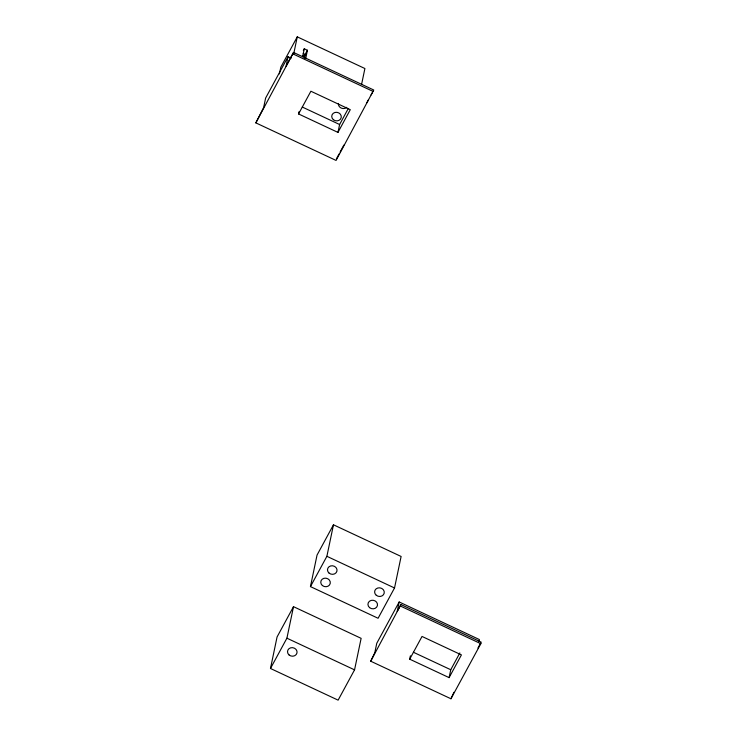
<?xml version="1.0" encoding="UTF-8"?>
<svg xmlns="http://www.w3.org/2000/svg" width="737" height="737" viewBox="0 0 737 737"><rect width="100%" height="100%" fill="white"/><g stroke="black" fill="none" stroke-linecap="round" stroke-linejoin="round"><path stroke-width="1.11" d="M288.038 56.758L286.057 66.219L293.529 52.447L373.751 90.006L336.063 160.436L255.85 122.876L263.643 107.528L265.624 98.067L288.038 56.758L291.161 58.223M279.415 73.893L280.825 67.141L297.26 36.85L364.898 68.523L361.609 84.276M255.85 122.876L293.529 52.447M293.741 53.737L297.26 36.85M302.621 56.657L304.27 48.78L307.412 50.254L305.772 58.131M304.326 58.131L305.063 54.584L307.412 50.254M298.559 113.949L310.885 91.231L350.287 109.675L337.961 132.402L298.559 113.949L299.029 111.692M337.961 132.402L339.61 124.516L348.186 108.717M270.479 668.477L277.066 636.961L293.501 606.671L361.13 638.343L354.552 669.859L338.117 700.15L270.479 668.477L286.914 638.187L293.501 606.671M310.452 586.597L317.039 555.081L333.474 524.79L401.112 556.463L394.525 587.979L378.09 618.269L310.452 586.597L326.887 556.306L333.474 524.79M399.178 601.982L397.197 611.443L400.937 604.552L481.15 642.12L480.828 643.696L450.943 698.768L370.72 661.209L374.783 652.752L376.764 643.29L399.178 601.982L479.391 639.55L478.958 641.651M370.72 661.209L400.937 604.552M409.698 659.173L422.025 636.446L461.426 654.898L449.1 677.625L409.698 659.173L410.398 655.792M449.1 677.625L450.749 669.74L459.86 652.945M450.943 698.768L453.937 692.283M303.331 50.512L304.27 48.78M336.394 158.86L339.066 153.941M340.125 151.969L343.866 145.088M366.814 102.793L368.417 99.845M371.079 94.926L372.148 92.963M477.954 648.016L480.625 643.097M293.206 54.022L373.419 91.581M302.281 107.04L339.61 124.516M326.887 556.306L394.525 587.979M400.606 606.127L480.828 643.696M413.42 652.263L450.749 669.74M286.914 638.187L354.552 669.859M305.063 54.584L304.888 54.437A6.126 5.435 11.8 0 0 303.248 53.497M346.749 107.326A4.855 4.311 11.8 0 1 341.167 108.026A4.855 4.311 11.8 0 1 338.44 103.438M305.551 55.505A6.126 5.435 11.8 0 1 302.612 56.049M289.144 655.027A4.809 4.275 11.8 0 0 296.983 652.945A4.809 4.275 11.8 0 0 290.719 647.805A4.809 4.275 11.8 0 0 289.144 655.027M333.373 119.698A4.809 4.275 11.8 0 0 341.213 117.616A4.809 4.275 11.8 0 0 334.948 112.466A4.809 4.275 11.8 0 0 333.373 119.698M329.117 573.146A4.809 4.275 11.8 0 0 336.956 571.064A4.809 4.275 11.8 0 0 330.701 565.924A4.809 4.275 11.8 0 0 329.117 573.146M376.275 595.275A4.855 4.311 11.8 0 0 384.198 593.165A4.855 4.311 11.8 0 0 377.869 587.979A4.855 4.311 11.8 0 0 376.275 595.275M369.578 607.638A4.809 4.275 11.8 0 0 377.427 605.556A4.809 4.275 11.8 0 0 371.162 600.406A4.809 4.275 11.8 0 0 369.578 607.638M322.391 585.537A4.809 4.275 11.8 0 0 330.231 583.455A4.809 4.275 11.8 0 0 323.976 578.315A4.809 4.275 11.8 0 0 322.391 585.537"/></g></svg>
